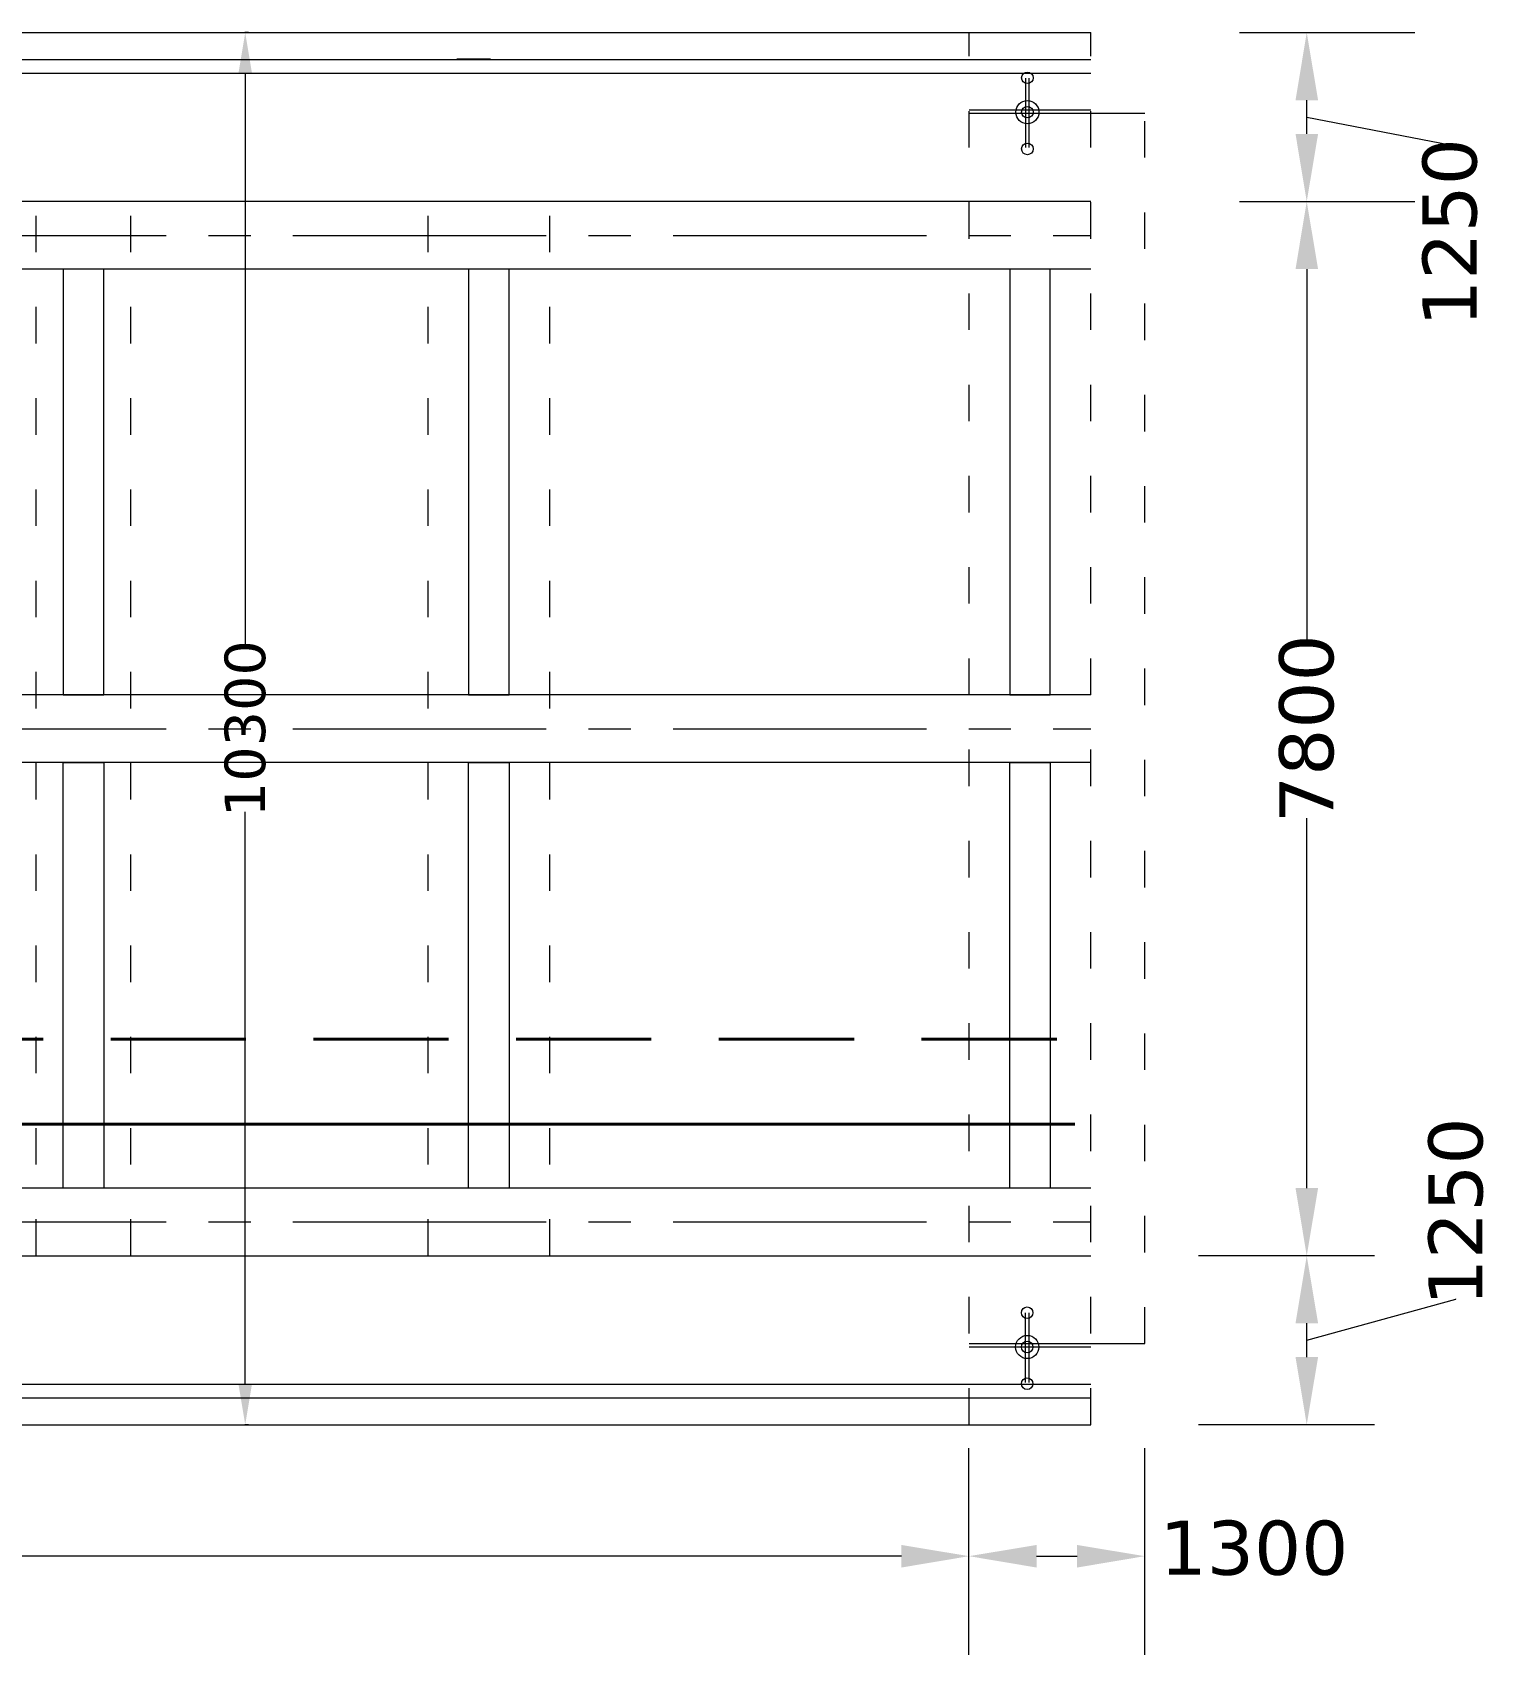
# Model space of a CAD drawing. Header units: millimetres. Extents: x 1475046 to 1606987, y -2702623 to -2509203.
# Drawn here: x 1533622 to 1544415, y -2674397 to -2662324 of the extents above; entities that cross this region are included whole.
import ezdxf

# ---------------------------------------------------------------- set-up
doc = ezdxf.new("R2010")
doc.units = ezdxf.units.MM
doc.header["$LTSCALE"] = 25
doc.header["$MEASUREMENT"] = 0
doc.header["$PDMODE"] = 3
for name, pattern in [('ACAD_ISO03W100', [30, 12, -18]), ('CENTER2', [1.125, 0.75, -0.125, 0.125, -0.125]), ('DASHED', [0.75, 0.5, -0.25]), ('DASHED2', [0.375, 0.25, -0.125])]:
    doc.linetypes.add(name, pattern=pattern)
doc.layers.get('0').update_dxf_attribs({"lineweight": 13})
doc.layers.get('Defpoints').update_dxf_attribs({"color": 230, "lineweight": 9})
for name, color, linetype, lineweight in [('COLUMN', 1, 'Continuous', 25), ('DIMEN', 8, 'Continuous', 9), ('Line-1', 7, 'Continuous', 13), ('WALL', 10, 'Continuous', 25)]:
    doc.layers.add(name, color=color, linetype=linetype, lineweight=lineweight)
doc.layers.add('Slope', color=14, linetype='Continuous')
doc.layers.add('SLOPEEARTH', color=3, linetype='Continuous')
doc.styles.add('swis lt cn bt', font='verdana.ttf')
doc.dimstyles.new('meter', dxfattribs={"dimtxt": 150, "dimasz": 5, "dimexe": 3, "dimexo": 4, "dimgap": 1, "dimtad": 1, "dimdec": 0, "dimzin": 0, "dimdsep": 46, "dimtxsty": 'swis lt cn bt', "dimblk": 'OBLIQUE', "dimcen": 3, "dimdle": 3, "dimclrd": 8, "dimclre": 8, "dimclrt": 7, "dimadec": 0, "dimazin": 0, "dimtfac": 1, "dimtdec": 0, "dimtofl": 0, "dimtmove": 1, "dimatfit": 2, "dimldrblk": 'OBLIQUE', "dimfxl": 1, "dimtolj": 1, "dimtzin": 0, "dimlwd": 9, "dimlwe": 9, "dimarcsym": 0})

# ---------------------------------------------------------------- blocks, each defined once
blk = doc.blocks.new('*D262')
at = {"layer": 'Defpoints', "color": 0, "ltscale": 100, "transparency": 16777216}
for p in [(1540675, -2662324), (1535195, -2672624), (1539865, -2672624)]:
    blk.add_point(p, dxfattribs=at)
at = {"layer": 'DIMEN', "color": 5, "linetype": 'DASHED2', "lineweight": 9, "ltscale": 100, "transparency": 16777216}
for p, q in [((1535220, -2662324), (1535192, -2662324)), ((1535220, -2672624), (1535192, -2672624))]:
    blk.add_line(p, q, dxfattribs=at)
at = {"layer": 'DIMEN', "color": 8, "lineweight": 9, "ltscale": 100, "transparency": 16777216}
for p, q in [((1535195, -2662624), (1535195, -2666859)), ((1535195, -2672324), (1535195, -2668090))]:
    blk.add_line(p, q, dxfattribs=at)
at = {"layer": 'DIMEN', "color": 8, "ltscale": 100, "transparency": 16777216}
for points in [[(1535145, -2662624), (1535245, -2662624), (1535195, -2662324)], [(1535145, -2672324), (1535245, -2672324), (1535195, -2672624)]]:
    blk.add_solid(points, dxfattribs=at)
at = {"layer": 'DIMEN', "color": 7, "lineweight": 0, "ltscale": 100, "transparency": 16777216, "insert": (1535195, -2667474), "char_height": 300, "attachment_point": 5, "rotation": 90, "style": 'swis lt cn bt'}
blk.add_mtext('\\A1;10300', dxfattribs=at)
blk = doc.blocks.new('_Oblique')
at = {"color": 0, "linetype": 'ByBlock', "lineweight": -2}
blk.add_line((-0.5, -0.5), (0.5, 0.5), dxfattribs=at)
blk = doc.blocks.new('*D264')
at = {"layer": 'Defpoints', "color": 0, "ltscale": 100, "transparency": 16777216}
for p in [(1491450, -2673348), (1540550, -2673597), (1540550, -2674332)]:
    blk.add_point(p, dxfattribs=at)
at = {"layer": 'DIMEN', "color": 5, "lineweight": 9, "ltscale": 100, "transparency": 16777216}
for p, q in [((1540550, -2674328), (1540550, -2672797)), ((1491450, -2673352), (1491450, -2674397))]:
    blk.add_line(p, q, dxfattribs=at)
at = {"layer": 'DIMEN', "color": 8, "lineweight": 9, "ltscale": 100, "transparency": 16777216}
for p, q in [((1491950, -2673597), (1515153, -2673597)), ((1540050, -2673597), (1516847, -2673597))]:
    blk.add_line(p, q, dxfattribs=at)
at = {"layer": 'DIMEN', "color": 8, "ltscale": 100, "transparency": 16777216}
for points in [[(1491950, -2673514), (1491950, -2673681), (1491450, -2673597)], [(1540050, -2673514), (1540050, -2673681), (1540550, -2673597)]]:
    blk.add_solid(points, dxfattribs=at)
at = {"layer": 'DIMEN', "color": 7, "ltscale": 100, "transparency": 16777216, "insert": (1516000, -2673597), "char_height": 400, "attachment_point": 5, "style": 'swis lt cn bt'}
blk.add_mtext('\\A1;49100', dxfattribs=at)
blk = doc.blocks.new('*D265')
at = {"layer": 'Defpoints', "color": 0, "ltscale": 100, "transparency": 16777216}
for p in [(1541850, -2673597), (1540550, -2674332), (1541850, -2674332)]:
    blk.add_point(p, dxfattribs=at)
at = {"layer": 'DIMEN', "color": 5, "lineweight": 9, "ltscale": 100, "transparency": 16777216}
for p, q in [((1540550, -2674328), (1540550, -2672797)), ((1541850, -2674328), (1541850, -2672797))]:
    blk.add_line(p, q, dxfattribs=at)
at = {"layer": 'DIMEN', "color": 8, "lineweight": 9, "ltscale": 100, "transparency": 16777216}
blk.add_line((1541050, -2673597), (1541350, -2673597), dxfattribs=at)
at = {"layer": 'DIMEN', "color": 8, "ltscale": 100, "transparency": 16777216}
for points in [[(1541050, -2673514), (1541050, -2673681), (1540550, -2673597)], [(1541350, -2673514), (1541350, -2673681), (1541850, -2673597)]]:
    blk.add_solid(points, dxfattribs=at)
at = {"layer": 'DIMEN', "color": 7, "ltscale": 100, "transparency": 16777216, "insert": (1542659, -2673538), "char_height": 400, "attachment_point": 5, "style": 'swis lt cn bt'}
blk.add_mtext('\\A1;1300', dxfattribs=at)
blk = doc.blocks.new('*D266')
at = {"layer": 'Defpoints', "color": 0, "ltscale": 100, "transparency": 16777216}
for p in [(1543049, -2671374), (1543554, -2671374), (1543554, -2672624)]:
    blk.add_point(p, dxfattribs=at)
at = {"layer": 'DIMEN', "color": 5, "lineweight": 9, "ltscale": 100, "transparency": 16777216}
for p, q in [((1543550, -2671374), (1542249, -2671374)), ((1543550, -2672624), (1542249, -2672624))]:
    blk.add_line(p, q, dxfattribs=at)
at = {"layer": 'DIMEN', "color": 8, "lineweight": 9, "ltscale": 100, "transparency": 16777216}
for p, q in [((1543049, -2671999), (1544153, -2671696)), ((1544153, -2671696), (1544153, -2671694)), ((1543049, -2672124), (1543049, -2671874))]:
    blk.add_line(p, q, dxfattribs=at)
at = {"layer": 'DIMEN', "color": 8, "ltscale": 100, "transparency": 16777216}
for points in [[(1542966, -2671874), (1543133, -2671874), (1543049, -2671374)], [(1542966, -2672124), (1543133, -2672124), (1543049, -2672624)]]:
    blk.add_solid(points, dxfattribs=at)
at = {"layer": 'DIMEN', "color": 7, "ltscale": 100, "transparency": 16777216, "insert": (1544153, -2671049), "char_height": 400, "attachment_point": 5, "rotation": 90, "style": 'swis lt cn bt'}
blk.add_mtext('\\A1;1250', dxfattribs=at)
blk = doc.blocks.new('*D267')
at = {"layer": 'Defpoints', "color": 0, "ltscale": 100, "transparency": 16777216}
for p in [(1542547, -2663574), (1543049, -2663574), (1543554, -2671374)]:
    blk.add_point(p, dxfattribs=at)
at = {"layer": 'DIMEN', "color": 5, "lineweight": 9, "ltscale": 100, "transparency": 16777216}
for p, q in [((1542551, -2663574), (1543849, -2663574)), ((1543550, -2671374), (1542249, -2671374))]:
    blk.add_line(p, q, dxfattribs=at)
at = {"layer": 'DIMEN', "color": 8, "lineweight": 9, "ltscale": 100, "transparency": 16777216}
for p, q in [((1543049, -2664074), (1543049, -2666813)), ((1543049, -2670874), (1543049, -2668136))]:
    blk.add_line(p, q, dxfattribs=at)
at = {"layer": 'DIMEN', "color": 8, "ltscale": 100, "transparency": 16777216}
for points in [[(1542966, -2664074), (1543133, -2664074), (1543049, -2663574)], [(1542966, -2670874), (1543133, -2670874), (1543049, -2671374)]]:
    blk.add_solid(points, dxfattribs=at)
at = {"layer": 'DIMEN', "color": 7, "ltscale": 100, "transparency": 16777216, "insert": (1543049, -2667474), "char_height": 400, "attachment_point": 5, "rotation": 90, "style": 'swis lt cn bt'}
blk.add_mtext('\\A1;7800', dxfattribs=at)
blk = doc.blocks.new('*D268')
at = {"layer": 'Defpoints', "color": 0, "ltscale": 100, "transparency": 16777216}
for p in [(1542547, -2662324), (1543049, -2662324), (1542547, -2663574)]:
    blk.add_point(p, dxfattribs=at)
at = {"layer": 'DIMEN', "color": 5, "lineweight": 9, "ltscale": 100, "transparency": 16777216}
for p, q in [((1542551, -2662324), (1543849, -2662324)), ((1542551, -2663574), (1543849, -2663574))]:
    blk.add_line(p, q, dxfattribs=at)
at = {"layer": 'DIMEN', "color": 8, "lineweight": 9, "ltscale": 100, "transparency": 16777216}
for p, q in [((1543049, -2663074), (1543049, -2662824)), ((1543049, -2662949), (1544109, -2663155)), ((1544109, -2663155), (1544109, -2663157))]:
    blk.add_line(p, q, dxfattribs=at)
at = {"layer": 'DIMEN', "color": 8, "ltscale": 100, "transparency": 16777216}
for points in [[(1542966, -2662824), (1543133, -2662824), (1543049, -2662324)], [(1542966, -2663074), (1543133, -2663074), (1543049, -2663574)]]:
    blk.add_solid(points, dxfattribs=at)
at = {"layer": 'DIMEN', "color": 7, "ltscale": 100, "transparency": 16777216, "insert": (1544109, -2663803), "char_height": 400, "attachment_point": 5, "rotation": 90, "style": 'swis lt cn bt'}
blk.add_mtext('\\A1;1250', dxfattribs=at)

msp = doc.modelspace()

# ---------------------------------------------------------------- linework, layer by layer
at = {"lineweight": 0, "ltscale": 100}
for p, q in [((1540969.9, -2663175), (1540969.9, -2662660.2)), ((1540995.7, -2663175), (1540995.7, -2662660.2)), ((1540968.7, -2672311.5), (1540968.7, -2671796.7)), ((1540994.5, -2672311.5), (1540994.5, -2671796.7))]:
    msp.add_line(p, q, dxfattribs=at)
at = {"color": 2, "linetype": 'CENTER2', "lineweight": 0, "ltscale": 100}
for p, q in [((1490547.8, -2663824.3), (1541451.8, -2663824.3)), ((1490547.8, -2667474.3), (1541451.8, -2667474.3)), ((1490547.8, -2671124.3), (1541451.8, -2671124.3))]:
    msp.add_line(p, q, dxfattribs=at)
at = {"lineweight": 0, "ltscale": 100}
for centre, radius in [((1540981.9, -2662659), 42.9), ((1540981.9, -2662912.8), 85.8), ((1540981.9, -2662912.8), 42.9), ((1540981.9, -2663184.6), 42.9), ((1540980.7, -2671795.5), 42.9), ((1540980.7, -2672049.3), 85.8), ((1540980.7, -2672049.3), 42.9), ((1540980.7, -2672321.1), 42.9)]:
    msp.add_circle(centre, radius, dxfattribs=at)
at = {"layer": 'COLUMN', "lineweight": 0, "ltscale": 100}
for p, q in [((1541451.8, -2663574.3), (1490547.8, -2663574.3)), ((1541451.8, -2664074.3), (1490547.8, -2664074.3)), ((1541451.8, -2667224.3), (1490547.8, -2667224.3)), ((1541451.8, -2667724.3), (1490547.8, -2667724.3)), ((1541451.8, -2670874.3), (1490547.8, -2670874.3)), ((1490547.8, -2671374.3), (1541451.8, -2671374.3))]:
    msp.add_line(p, q, dxfattribs=at)
msp.add_lwpolyline([(1541451.8, -2662898.2), (1540551.8, -2662898.2)], dxfattribs=at)
for points in [[(1533847.8, -2667224.3), (1534147.8, -2667224.3), (1534147.8, -2664074.3), (1533847.8, -2664074.3)], [(1536847.8, -2667224.3), (1537147.8, -2667224.3), (1537147.8, -2664074.3), (1536847.8, -2664074.3)], [(1540851.8, -2667224.3), (1541151.8, -2667224.3), (1541151.8, -2664074.3), (1540851.8, -2664074.3)], [(1533847.8, -2667724.3), (1534147.8, -2667724.3), (1534147.8, -2670874.3), (1533847.8, -2670874.3)], [(1536847.8, -2667724.3), (1537147.8, -2667724.3), (1537147.8, -2670874.3), (1536847.8, -2670874.3)], [(1540851.8, -2667724.3), (1541151.8, -2667724.3), (1541151.8, -2670874.3), (1540851.8, -2670874.3)]]:
    msp.add_lwpolyline(points, close=True, dxfattribs=at)
at = {"layer": 'Line-1', "lineweight": 0, "ltscale": 100}
for points in [[(1490547.8, -2662324.3), (1541451.8, -2662324.3)], [(1490547.8, -2672624.3), (1541451.8, -2672624.3)]]:
    msp.add_lwpolyline(points, dxfattribs=at)
for points in [[(1490547.8, -2662524.4, 0.0000731), (1490550, -2662524.3), (1541451.8, -2662524.3)], [(1490547.8, -2662624.4, 0.0001078), (1490551.1, -2662624.3), (1541451.8, -2662624.3)], [(1490547.8, -2672324.2, -0.0001078), (1490551.1, -2672324.3), (1541451.8, -2672324.3)], [(1490547.8, -2672424.3, -0.0000731), (1490550, -2672424.3), (1541451.8, -2672424.3)]]:
    msp.add_lwpolyline(points, format="xyb", dxfattribs=at)
at = {"layer": 'Slope', "color": 0, "lineweight": 0, "ltscale": 15, "extrusion": (-0.007463, 0.010613, 0.999916)}
msp.add_line((1537009.6, -2662521.1, -2345.8), (1536759.8, -2662521.1, -2347.7), dxfattribs=at)
at = {"layer": 'SLOPEEARTH', "linetype": 'ACAD_ISO03W100', "lineweight": 0, "ltscale": 0.9}
for p, q in [((1540551.8, -2672624.3), (1540551.8, -2662324.3)), ((1540552.1, -2672624.3), (1540552.1, -2662324.3)), ((1541451.8, -2672624.3), (1541451.8, -2662324.3)), ((1541851.8, -2672024.3), (1541851.8, -2662923.2)), ((1533647.8, -2671374.3), (1533647.8, -2663574.3)), ((1534347.8, -2671374.3), (1534347.8, -2663574.3)), ((1536547.8, -2671374.3), (1536547.8, -2663574.3)), ((1537447.8, -2671374.3), (1537447.8, -2663574.3))]:
    msp.add_line(p, q, dxfattribs=at)
at = {"layer": 'SLOPEEARTH', "lineweight": 0, "ltscale": 100}
for points in [[(1541451.8, -2662898.2), (1540551.8, -2662898.2)], [(1541851.8, -2662923.2), (1540551.8, -2662923.4)], [(1540551.8, -2672024.3), (1541851.8, -2672024.3)], [(1541451.8, -2672049.3), (1540551.8, -2672049.3)]]:
    msp.add_lwpolyline(points, dxfattribs=at)
at = {"layer": 'WALL', "color": 1, "linetype": 'DASHED', "lineweight": 40, "ltscale": 80}
msp.add_line((1490699.6, -2669770.6), (1541333.4, -2669770.6), dxfattribs=at)
at = {"layer": 'WALL', "color": 1, "lineweight": 40}
msp.add_line((1490699.6, -2670401.3), (1541333.4, -2670401.3), dxfattribs=at)

# ---------------------------------------------------------------- dimensions: what is measured, and where the dimension line sits
at = {"layer": 'DIMEN', "lineweight": 0, "ltscale": 100}
dim = msp.add_linear_dim(base=(1535194.9, -2672624.3), p1=(1540675.1, -2662324.3), p2=(1539865.2, -2672624.3), angle=90, dimstyle='meter', override={"dimtxt": 300, "dimasz": 300, "dimtad": 0, "dimpost": '', "dimsah": 1, "dimclre": 5, "dimfxl": 25, "dimfxlon": 1}, dxfattribs=at)
dim.commit()
dim.dimension.update_dxf_attribs({"geometry": '*D262', "text_midpoint": (1535194.9, -2667474.3)})
at = {"layer": 'DIMEN', "ltscale": 100}
for base, p1, p2, picture, middle in [((1543049.2, -2662324.3), (1542547, -2663574.3), (1542547, -2662324.3), '*D268', (1544109.3, -2663158.4)), ((1543049.2, -2671374.3), (1543554, -2672624.3), (1543554, -2671374.3), '*D266', (1544152.5, -2671693.4))]:
    dim = msp.add_linear_dim(base=base, p1=p1, p2=p2, angle=90, dimstyle='meter', override={"dimtxt": 400, "dimasz": 500, "dimexe": 800, "dimtad": 0, "dimpost": '', "dimsah": 1, "dimdle": 300, "dimclre": 5, "dimfxl": 800, "dimfxlon": 1}, dxfattribs=at)
    dim.commit()
    dim.dimension.update_dxf_attribs({"geometry": picture, "text_midpoint": middle, "dimtype": 160})
dim = msp.add_linear_dim(base=(1543049.2, -2663574.3), p1=(1543554, -2671374.3), p2=(1542547, -2663574.3), angle=90, dimstyle='meter', override={"dimtxt": 400, "dimasz": 500, "dimexe": 800, "dimtad": 0, "dimpost": '', "dimsah": 1, "dimdle": 300, "dimclre": 5, "dimfxl": 800, "dimfxlon": 1}, dxfattribs=at)
dim.commit()
dim.dimension.update_dxf_attribs({"geometry": '*D267', "text_midpoint": (1543049.2, -2667474.3)})
dim = msp.add_linear_dim(base=(1540549.8, -2673597.5), p1=(1491449.8, -2673347.5), p2=(1540549.8, -2674332), dimstyle='meter', override={"dimtxt": 400, "dimasz": 500, "dimexe": 800, "dimtad": 0, "dimpost": '', "dimsah": 1, "dimdle": 300, "dimclre": 5, "dimfxl": 800, "dimfxlon": 1}, dxfattribs=at)
dim.commit()
dim.dimension.update_dxf_attribs({"geometry": '*D264', "text_midpoint": (1515999.8, -2673597.5)})
dim = msp.add_linear_dim(base=(1541849.8, -2673597.5), p1=(1540549.8, -2674332), p2=(1541849.8, -2674332), dimstyle='meter', override={"dimtxt": 400, "dimasz": 500, "dimexe": 800, "dimtad": 0, "dimpost": '', "dimsah": 1, "dimdle": 300, "dimclre": 5, "dimfxl": 800, "dimfxlon": 1}, dxfattribs=at)
dim.commit()
dim.dimension.update_dxf_attribs({"geometry": '*D265', "text_midpoint": (1542659.3, -2673537.5), "dimtype": 160})

doc.saveas('drawing.dxf')
